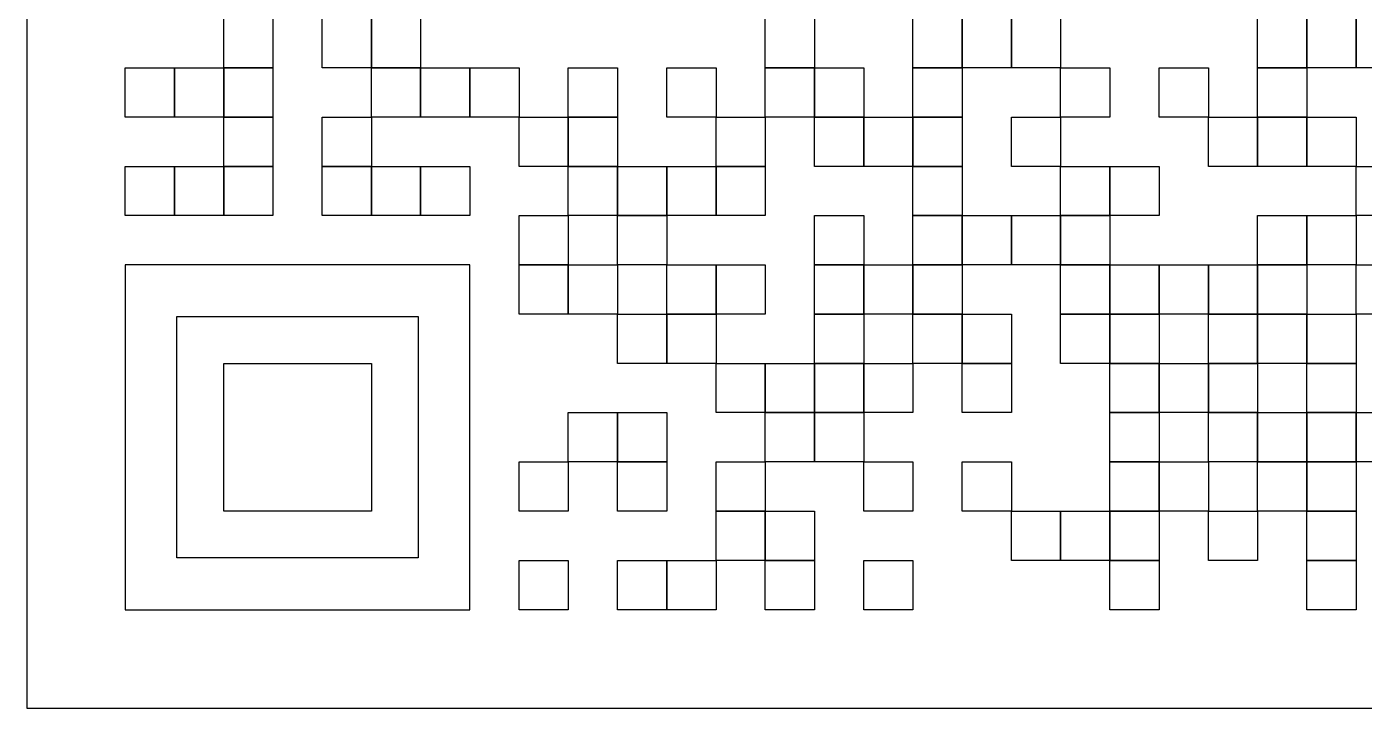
# Model space of a CAD drawing. Extents: x 0 to 304, y 0 to 304.
# Drawn here: x 0 to 201.3, y 0 to 102.5 of the extents above; entities that cross this region are included whole.
import ezdxf

# ---------------------------------------------------------------- set-up
doc = ezdxf.new("R2010")
doc.units = 0
doc.layers.get('0').update_dxf_attribs({"linetype": 'CONTINUOUS'})

msp = doc.modelspace()

# ---------------------------------------------------------------- linework, layer by layer
at = {"color": 7}
for p, q in [((0, 303.742), (0, 0)), ((0, 0), (303.742, 0))]:
    msp.add_line(p, q, dxfattribs=at)
at = {"color": 0}
for p, q in [((29.6333, 96.3083), (29.6333, 103.717)), ((37.0417, 103.717), (37.0417, 96.3083)), ((44.45, 96.3083), (44.45, 103.717)), ((51.8583, 103.717), (51.8583, 96.3083)), ((51.8583, 96.3083), (51.8583, 103.717)), ((59.2667, 103.717), (59.2667, 96.3083)), ((111.125, 96.3083), (111.125, 103.717)), ((118.533, 103.717), (118.533, 96.3083)), ((133.35, 96.3083), (133.35, 103.717)), ((140.758, 103.717), (140.758, 96.3083)), ((140.758, 96.3083), (140.758, 103.717)), ((148.167, 103.717), (148.167, 96.3083)), ((148.167, 96.3083), (148.167, 103.717)), ((155.575, 103.717), (155.575, 96.3083)), ((185.208, 96.3083), (185.208, 103.717)), ((192.617, 103.717), (192.617, 96.3083)), ((192.617, 96.3083), (192.617, 103.717)), ((200.025, 103.717), (200.025, 96.3083)), ((200.025, 96.3083), (200.025, 103.717)), ((14.8167, 96.3083), (22.225, 96.3083)), ((14.8167, 88.9), (14.8167, 96.3083)), ((22.225, 96.3083), (22.225, 88.9)), ((22.225, 96.3083), (29.6333, 96.3083)), ((22.225, 88.9), (22.225, 96.3083)), ((37.0417, 96.3083), (29.6333, 96.3083)), ((29.6333, 96.3083), (29.6333, 88.9)), ((29.6333, 96.3083), (37.0417, 96.3083)), ((29.6333, 88.9), (29.6333, 96.3083)), ((37.0417, 96.3083), (37.0417, 88.9)), ((51.8583, 96.3083), (44.45, 96.3083)), ((59.2667, 96.3083), (51.8583, 96.3083)), ((51.8583, 96.3083), (59.2667, 96.3083)), ((51.8583, 88.9), (51.8583, 96.3083)), ((59.2667, 96.3083), (59.2667, 88.9)), ((59.2667, 96.3083), (66.675, 96.3083)), ((59.2667, 88.9), (59.2667, 96.3083)), ((66.675, 96.3083), (66.675, 88.9)), ((66.675, 96.3083), (74.0833, 96.3083)), ((66.675, 88.9), (66.675, 96.3083)), ((74.0833, 96.3083), (74.0833, 88.9)), ((81.4917, 96.3083), (88.9, 96.3083)), ((81.4917, 88.9), (81.4917, 96.3083)), ((88.9, 96.3083), (88.9, 88.9)), ((96.3083, 96.3083), (103.717, 96.3083)), ((96.3083, 88.9), (96.3083, 96.3083)), ((103.717, 96.3083), (103.717, 88.9)), ((118.533, 96.3083), (111.125, 96.3083)), ((111.125, 96.3083), (118.533, 96.3083)), ((111.125, 88.9), (111.125, 96.3083)), ((118.533, 96.3083), (118.533, 88.9)), ((118.533, 96.3083), (125.942, 96.3083)), ((118.533, 88.9), (118.533, 96.3083)), ((125.942, 96.3083), (125.942, 88.9)), ((140.758, 96.3083), (133.35, 96.3083)), ((133.35, 96.3083), (140.758, 96.3083)), ((133.35, 88.9), (133.35, 96.3083)), ((148.167, 96.3083), (140.758, 96.3083)), ((140.758, 96.3083), (140.758, 88.9)), ((155.575, 96.3083), (148.167, 96.3083)), ((155.575, 96.3083), (162.983, 96.3083)), ((155.575, 88.9), (155.575, 96.3083)), ((162.983, 96.3083), (162.983, 88.9)), ((170.392, 96.3083), (177.8, 96.3083)), ((170.392, 88.9), (170.392, 96.3083)), ((177.8, 96.3083), (177.8, 88.9)), ((192.617, 96.3083), (185.208, 96.3083)), ((185.208, 96.3083), (192.617, 96.3083)), ((185.208, 88.9), (185.208, 96.3083)), ((200.025, 96.3083), (192.617, 96.3083)), ((192.617, 96.3083), (192.617, 88.9)), ((207.433, 96.3083), (200.025, 96.3083)), ((22.225, 88.9), (14.8167, 88.9)), ((29.6333, 88.9), (22.225, 88.9)), ((37.0417, 88.9), (29.6333, 88.9)), ((29.6333, 88.9), (37.0417, 88.9)), ((29.6333, 81.4917), (29.6333, 88.9)), ((37.0417, 88.9), (37.0417, 81.4917)), ((44.45, 88.9), (51.8583, 88.9)), ((44.45, 81.4917), (44.45, 88.9)), ((59.2667, 88.9), (51.8583, 88.9)), ((51.8583, 88.9), (51.8583, 81.4917)), ((66.675, 88.9), (59.2667, 88.9)), ((74.0833, 88.9), (66.675, 88.9)), ((74.0833, 88.9), (81.4917, 88.9)), ((74.0833, 81.4917), (74.0833, 88.9)), ((88.9, 88.9), (81.4917, 88.9)), ((81.4917, 88.9), (81.4917, 81.4917)), ((81.4917, 88.9), (88.9, 88.9)), ((81.4917, 81.4917), (81.4917, 88.9)), ((88.9, 88.9), (88.9, 81.4917)), ((103.717, 88.9), (96.3083, 88.9)), ((103.717, 88.9), (111.125, 88.9)), ((103.717, 81.4917), (103.717, 88.9)), ((118.533, 88.9), (111.125, 88.9)), ((111.125, 88.9), (111.125, 81.4917)), ((125.942, 88.9), (118.533, 88.9)), ((118.533, 88.9), (125.942, 88.9)), ((118.533, 81.4917), (118.533, 88.9)), ((125.942, 88.9), (125.942, 81.4917)), ((125.942, 88.9), (133.35, 88.9)), ((125.942, 81.4917), (125.942, 88.9)), ((140.758, 88.9), (133.35, 88.9)), ((133.35, 88.9), (133.35, 81.4917)), ((133.35, 88.9), (140.758, 88.9)), ((133.35, 81.4917), (133.35, 88.9)), ((140.758, 88.9), (140.758, 81.4917)), ((148.167, 88.9), (155.575, 88.9)), ((148.167, 81.4917), (148.167, 88.9)), ((162.983, 88.9), (155.575, 88.9)), ((155.575, 88.9), (155.575, 81.4917)), ((177.8, 88.9), (170.392, 88.9)), ((177.8, 88.9), (185.208, 88.9)), ((177.8, 81.4917), (177.8, 88.9)), ((192.617, 88.9), (185.208, 88.9)), ((185.208, 88.9), (185.208, 81.4917)), ((185.208, 88.9), (192.617, 88.9)), ((185.208, 81.4917), (185.208, 88.9)), ((192.617, 88.9), (192.617, 81.4917)), ((192.617, 88.9), (200.025, 88.9)), ((192.617, 81.4917), (192.617, 88.9)), ((200.025, 88.9), (200.025, 81.4917)), ((14.8167, 81.4917), (22.225, 81.4917)), ((14.8167, 74.0833), (14.8167, 81.4917)), ((22.225, 81.4917), (22.225, 74.0833)), ((22.225, 81.4917), (29.6333, 81.4917)), ((22.225, 74.0833), (22.225, 81.4917)), ((37.0417, 81.4917), (29.6333, 81.4917)), ((29.6333, 81.4917), (29.6333, 74.0833)), ((29.6333, 81.4917), (37.0417, 81.4917)), ((29.6333, 74.0833), (29.6333, 81.4917)), ((37.0417, 81.4917), (37.0417, 74.0833)), ((51.8583, 81.4917), (44.45, 81.4917)), ((44.45, 81.4917), (51.8583, 81.4917)), ((44.45, 74.0833), (44.45, 81.4917)), ((51.8583, 81.4917), (51.8583, 74.0833)), ((51.8583, 81.4917), (59.2667, 81.4917)), ((51.8583, 74.0833), (51.8583, 81.4917)), ((59.2667, 81.4917), (59.2667, 74.0833)), ((59.2667, 81.4917), (66.675, 81.4917)), ((59.2667, 74.0833), (59.2667, 81.4917)), ((66.675, 81.4917), (66.675, 74.0833)), ((81.4917, 81.4917), (74.0833, 81.4917)), ((88.9, 81.4917), (81.4917, 81.4917)), ((81.4917, 81.4917), (88.9, 81.4917)), ((81.4917, 74.0833), (81.4917, 81.4917)), ((88.9, 81.4917), (88.9, 74.0833)), ((88.9, 81.4917), (96.3083, 81.4917)), ((88.9, 74.0833), (88.9, 81.4917)), ((96.3083, 81.4917), (96.3083, 74.0833)), ((96.3083, 81.4917), (103.717, 81.4917)), ((96.3083, 74.0833), (96.3083, 81.4917)), ((111.125, 81.4917), (103.717, 81.4917)), ((103.717, 81.4917), (103.717, 74.0833)), ((103.717, 81.4917), (111.125, 81.4917)), ((103.717, 74.0833), (103.717, 81.4917)), ((111.125, 81.4917), (111.125, 74.0833)), ((125.942, 81.4917), (118.533, 81.4917)), ((133.35, 81.4917), (125.942, 81.4917)), ((140.758, 81.4917), (133.35, 81.4917)), ((133.35, 81.4917), (140.758, 81.4917)), ((133.35, 74.0833), (133.35, 81.4917)), ((140.758, 81.4917), (140.758, 74.0833)), ((155.575, 81.4917), (148.167, 81.4917)), ((155.575, 81.4917), (162.983, 81.4917)), ((155.575, 74.0833), (155.575, 81.4917)), ((162.983, 81.4917), (162.983, 74.0833)), ((162.983, 81.4917), (170.392, 81.4917)), ((162.983, 74.0833), (162.983, 81.4917)), ((170.392, 81.4917), (170.392, 74.0833)), ((185.208, 81.4917), (177.8, 81.4917)), ((192.617, 81.4917), (185.208, 81.4917)), ((200.025, 81.4917), (192.617, 81.4917)), ((200.025, 81.4917), (207.433, 81.4917)), ((200.025, 74.0833), (200.025, 81.4917)), ((22.225, 74.0833), (14.8167, 74.0833)), ((29.6333, 74.0833), (22.225, 74.0833)), ((37.0417, 74.0833), (29.6333, 74.0833)), ((51.8583, 74.0833), (44.45, 74.0833)), ((59.2667, 74.0833), (51.8583, 74.0833)), ((66.675, 74.0833), (59.2667, 74.0833)), ((74.0833, 74.0833), (81.4917, 74.0833)), ((74.0833, 66.675), (74.0833, 74.0833)), ((88.9, 74.0833), (81.4917, 74.0833)), ((81.4917, 74.0833), (81.4917, 66.675)), ((96.3083, 74.0833), (88.9, 74.0833)), ((88.9, 74.0833), (96.3083, 74.0833)), ((88.9, 66.675), (88.9, 74.0833)), ((103.717, 74.0833), (96.3083, 74.0833)), ((96.3083, 74.0833), (96.3083, 66.675)), ((111.125, 74.0833), (103.717, 74.0833)), ((118.533, 74.0833), (125.942, 74.0833)), ((118.533, 66.675), (118.533, 74.0833)), ((125.942, 74.0833), (125.942, 66.675)), ((140.758, 74.0833), (133.35, 74.0833)), ((133.35, 74.0833), (140.758, 74.0833)), ((133.35, 66.675), (133.35, 74.0833)), ((140.758, 74.0833), (140.758, 66.675)), ((140.758, 74.0833), (148.167, 74.0833)), ((140.758, 66.675), (140.758, 74.0833)), ((148.167, 74.0833), (148.167, 66.675)), ((148.167, 74.0833), (155.575, 74.0833)), ((148.167, 66.675), (148.167, 74.0833)), ((162.983, 74.0833), (155.575, 74.0833)), ((155.575, 74.0833), (155.575, 66.675)), ((155.575, 74.0833), (162.983, 74.0833)), ((155.575, 66.675), (155.575, 74.0833)), ((170.392, 74.0833), (162.983, 74.0833)), ((162.983, 74.0833), (162.983, 66.675)), ((185.208, 74.0833), (192.617, 74.0833)), ((185.208, 66.675), (185.208, 74.0833)), ((192.617, 74.0833), (192.617, 66.675)), ((192.617, 74.0833), (200.025, 74.0833)), ((192.617, 66.675), (192.617, 74.0833)), ((207.433, 74.0833), (200.025, 74.0833)), ((200.025, 74.0833), (200.025, 66.675)), ((58.8959, 66.675), (14.8167, 66.675)), ((14.8167, 66.675), (14.8167, 14.8167)), ((66.675, 66.675), (58.8959, 66.675)), ((66.675, 14.8167), (66.675, 66.675)), ((81.4917, 66.675), (74.0833, 66.675)), ((74.0833, 66.675), (81.4917, 66.675)), ((74.0833, 59.2667), (74.0833, 66.675)), ((81.4917, 66.675), (81.4917, 59.2667)), ((81.4917, 66.675), (88.9, 66.675)), ((81.4917, 59.2667), (81.4917, 66.675)), ((96.3083, 66.675), (88.9, 66.675)), ((88.9, 66.675), (88.9, 59.2667)), ((96.3083, 66.675), (103.717, 66.675)), ((96.3083, 59.2667), (96.3083, 66.675)), ((103.717, 66.675), (103.717, 59.2667)), ((103.717, 66.675), (111.125, 66.675)), ((103.717, 59.2667), (103.717, 66.675)), ((111.125, 66.675), (111.125, 59.2667)), ((125.942, 66.675), (118.533, 66.675)), ((118.533, 66.675), (125.942, 66.675)), ((118.533, 59.2667), (118.533, 66.675)), ((125.942, 66.675), (125.942, 59.2667)), ((125.942, 66.675), (133.35, 66.675)), ((125.942, 59.2667), (125.942, 66.675)), ((140.758, 66.675), (133.35, 66.675)), ((133.35, 66.675), (133.35, 59.2667)), ((133.35, 66.675), (140.758, 66.675)), ((133.35, 59.2667), (133.35, 66.675)), ((148.167, 66.675), (140.758, 66.675)), ((140.758, 66.675), (140.758, 59.2667)), ((155.575, 66.675), (148.167, 66.675)), ((162.983, 66.675), (155.575, 66.675)), ((155.575, 66.675), (162.983, 66.675)), ((155.575, 59.2667), (155.575, 66.675)), ((162.983, 66.675), (162.983, 59.2667)), ((162.983, 66.675), (170.392, 66.675)), ((162.983, 59.2667), (162.983, 66.675)), ((170.392, 66.675), (170.392, 59.2667)), ((170.392, 66.675), (177.8, 66.675)), ((170.392, 59.2667), (170.392, 66.675)), ((177.8, 66.675), (177.8, 59.2667)), ((177.8, 66.675), (185.208, 66.675)), ((177.8, 59.2667), (177.8, 66.675)), ((192.617, 66.675), (185.208, 66.675)), ((185.208, 66.675), (185.208, 59.2667)), ((185.208, 66.675), (192.617, 66.675)), ((185.208, 59.2667), (185.208, 66.675)), ((200.025, 66.675), (192.617, 66.675)), ((192.617, 66.675), (192.617, 59.2667)), ((200.025, 66.675), (207.433, 66.675)), ((200.025, 59.2667), (200.025, 66.675)), ((22.5957, 22.5957), (22.5957, 58.8959)), ((22.5957, 58.8959), (58.8959, 58.8959)), ((58.8959, 58.8959), (58.8959, 22.5957)), ((81.4917, 59.2667), (74.0833, 59.2667)), ((88.9, 59.2667), (81.4917, 59.2667)), ((88.9, 59.2667), (96.3083, 59.2667)), ((88.9, 51.8583), (88.9, 59.2667)), ((103.717, 59.2667), (96.3083, 59.2667)), ((96.3083, 59.2667), (96.3083, 51.8583)), ((96.3083, 59.2667), (103.717, 59.2667)), ((96.3083, 51.8583), (96.3083, 59.2667)), ((111.125, 59.2667), (103.717, 59.2667)), ((103.717, 59.2667), (103.717, 51.8583)), ((125.942, 59.2667), (118.533, 59.2667)), ((118.533, 59.2667), (125.942, 59.2667)), ((118.533, 51.8583), (118.533, 59.2667)), ((133.35, 59.2667), (125.942, 59.2667)), ((125.942, 59.2667), (125.942, 51.8583)), ((140.758, 59.2667), (133.35, 59.2667)), ((133.35, 59.2667), (140.758, 59.2667)), ((133.35, 51.8583), (133.35, 59.2667)), ((140.758, 59.2667), (140.758, 51.8583)), ((140.758, 59.2667), (148.167, 59.2667)), ((140.758, 51.8583), (140.758, 59.2667)), ((148.167, 59.2667), (148.167, 51.8583)), ((162.983, 59.2667), (155.575, 59.2667)), ((155.575, 59.2667), (162.983, 59.2667)), ((155.575, 51.8583), (155.575, 59.2667)), ((170.392, 59.2667), (162.983, 59.2667)), ((162.983, 59.2667), (162.983, 51.8583)), ((162.983, 59.2667), (170.392, 59.2667)), ((162.983, 51.8583), (162.983, 59.2667)), ((177.8, 59.2667), (170.392, 59.2667)), ((170.392, 59.2667), (170.392, 51.8583)), ((185.208, 59.2667), (177.8, 59.2667)), ((177.8, 59.2667), (185.208, 59.2667)), ((177.8, 51.8583), (177.8, 59.2667)), ((192.617, 59.2667), (185.208, 59.2667)), ((185.208, 59.2667), (185.208, 51.8583)), ((185.208, 59.2667), (192.617, 59.2667)), ((185.208, 51.8583), (185.208, 59.2667)), ((192.617, 59.2667), (192.617, 51.8583)), ((192.617, 59.2667), (200.025, 59.2667)), ((192.617, 51.8583), (192.617, 59.2667)), ((207.433, 59.2667), (200.025, 59.2667)), ((200.025, 59.2667), (200.025, 51.8583)), ((29.6333, 51.8583), (51.8583, 51.8583)), ((29.6333, 29.6333), (29.6333, 51.8583)), ((51.8583, 51.8583), (51.8583, 29.6333)), ((96.3083, 51.8583), (88.9, 51.8583)), ((103.717, 51.8583), (96.3083, 51.8583)), ((103.717, 51.8583), (111.125, 51.8583)), ((103.717, 44.45), (103.717, 51.8583)), ((111.125, 51.8583), (111.125, 44.45)), ((111.125, 51.8583), (118.533, 51.8583)), ((111.125, 44.45), (111.125, 51.8583)), ((125.942, 51.8583), (118.533, 51.8583)), ((118.533, 51.8583), (118.533, 44.45)), ((118.533, 51.8583), (125.942, 51.8583)), ((118.533, 44.45), (118.533, 51.8583)), ((125.942, 51.8583), (125.942, 44.45)), ((125.942, 51.8583), (133.35, 51.8583)), ((125.942, 44.45), (125.942, 51.8583)), ((140.758, 51.8583), (133.35, 51.8583)), ((133.35, 51.8583), (133.35, 44.45)), ((148.167, 51.8583), (140.758, 51.8583)), ((140.758, 51.8583), (148.167, 51.8583)), ((140.758, 44.45), (140.758, 51.8583)), ((148.167, 51.8583), (148.167, 44.45)), ((162.983, 51.8583), (155.575, 51.8583)), ((170.392, 51.8583), (162.983, 51.8583)), ((162.983, 51.8583), (170.392, 51.8583)), ((162.983, 44.45), (162.983, 51.8583)), ((170.392, 51.8583), (170.392, 44.45)), ((170.392, 51.8583), (177.8, 51.8583)), ((170.392, 44.45), (170.392, 51.8583)), ((185.208, 51.8583), (177.8, 51.8583)), ((177.8, 51.8583), (177.8, 44.45)), ((177.8, 51.8583), (185.208, 51.8583)), ((177.8, 44.45), (177.8, 51.8583)), ((192.617, 51.8583), (185.208, 51.8583)), ((185.208, 51.8583), (185.208, 44.45)), ((200.025, 51.8583), (192.617, 51.8583)), ((192.617, 51.8583), (200.025, 51.8583)), ((192.617, 44.45), (192.617, 51.8583)), ((200.025, 51.8583), (200.025, 44.45)), ((81.4917, 44.45), (88.9, 44.45)), ((81.4917, 37.0417), (81.4917, 44.45)), ((88.9, 44.45), (88.9, 37.0417)), ((88.9, 44.45), (96.3083, 44.45)), ((88.9, 37.0417), (88.9, 44.45)), ((96.3083, 44.45), (96.3083, 37.0417)), ((111.125, 44.45), (103.717, 44.45)), ((118.533, 44.45), (111.125, 44.45)), ((111.125, 44.45), (118.533, 44.45)), ((111.125, 37.0417), (111.125, 44.45)), ((125.942, 44.45), (118.533, 44.45)), ((118.533, 44.45), (118.533, 37.0417)), ((118.533, 44.45), (125.942, 44.45)), ((118.533, 37.0417), (118.533, 44.45)), ((133.35, 44.45), (125.942, 44.45)), ((125.942, 44.45), (125.942, 37.0417)), ((148.167, 44.45), (140.758, 44.45)), ((170.392, 44.45), (162.983, 44.45)), ((162.983, 44.45), (170.392, 44.45)), ((162.983, 37.0417), (162.983, 44.45)), ((177.8, 44.45), (170.392, 44.45)), ((170.392, 44.45), (170.392, 37.0417)), ((185.208, 44.45), (177.8, 44.45)), ((177.8, 44.45), (185.208, 44.45)), ((177.8, 37.0417), (177.8, 44.45)), ((185.208, 44.45), (185.208, 37.0417)), ((185.208, 44.45), (192.617, 44.45)), ((185.208, 37.0417), (185.208, 44.45)), ((200.025, 44.45), (192.617, 44.45)), ((192.617, 44.45), (192.617, 37.0417)), ((192.617, 44.45), (200.025, 44.45)), ((192.617, 37.0417), (192.617, 44.45)), ((200.025, 44.45), (200.025, 37.0417)), ((200.025, 44.45), (207.433, 44.45)), ((200.025, 37.0417), (200.025, 44.45)), ((74.0833, 37.0417), (81.4917, 37.0417)), ((74.0833, 29.6333), (74.0833, 37.0417)), ((88.9, 37.0417), (81.4917, 37.0417)), ((81.4917, 37.0417), (81.4917, 29.6333)), ((96.3083, 37.0417), (88.9, 37.0417)), ((88.9, 37.0417), (96.3083, 37.0417)), ((88.9, 29.6333), (88.9, 37.0417)), ((96.3083, 37.0417), (96.3083, 29.6333)), ((103.717, 37.0417), (111.125, 37.0417)), ((103.717, 29.6333), (103.717, 37.0417)), ((118.533, 37.0417), (111.125, 37.0417)), ((111.125, 37.0417), (111.125, 29.6333)), ((125.942, 37.0417), (118.533, 37.0417)), ((125.942, 37.0417), (133.35, 37.0417)), ((125.942, 29.6333), (125.942, 37.0417)), ((133.35, 37.0417), (133.35, 29.6333)), ((140.758, 37.0417), (148.167, 37.0417)), ((140.758, 29.6333), (140.758, 37.0417)), ((148.167, 37.0417), (148.167, 29.6333)), ((170.392, 37.0417), (162.983, 37.0417)), ((162.983, 37.0417), (170.392, 37.0417)), ((162.983, 29.6333), (162.983, 37.0417)), ((170.392, 37.0417), (170.392, 29.6333)), ((170.392, 37.0417), (177.8, 37.0417)), ((170.392, 29.6333), (170.392, 37.0417)), ((185.208, 37.0417), (177.8, 37.0417)), ((177.8, 37.0417), (177.8, 29.6333)), ((192.617, 37.0417), (185.208, 37.0417)), ((185.208, 37.0417), (192.617, 37.0417)), ((185.208, 29.6333), (185.208, 37.0417)), ((200.025, 37.0417), (192.617, 37.0417)), ((192.617, 37.0417), (192.617, 29.6333)), ((192.617, 37.0417), (200.025, 37.0417)), ((192.617, 29.6333), (192.617, 37.0417)), ((207.433, 37.0417), (200.025, 37.0417)), ((200.025, 37.0417), (200.025, 29.6333)), ((51.8583, 29.6333), (29.6333, 29.6333)), ((81.4917, 29.6333), (74.0833, 29.6333)), ((96.3083, 29.6333), (88.9, 29.6333)), ((111.125, 29.6333), (103.717, 29.6333)), ((103.717, 29.6333), (111.125, 29.6333)), ((103.717, 22.225), (103.717, 29.6333)), ((111.125, 29.6333), (111.125, 22.225)), ((111.125, 29.6333), (118.533, 29.6333)), ((111.125, 22.225), (111.125, 29.6333)), ((118.533, 29.6333), (118.533, 22.225)), ((133.35, 29.6333), (125.942, 29.6333)), ((148.167, 29.6333), (140.758, 29.6333)), ((148.167, 29.6333), (155.575, 29.6333)), ((148.167, 22.225), (148.167, 29.6333)), ((155.575, 29.6333), (155.575, 22.225)), ((155.575, 29.6333), (162.983, 29.6333)), ((155.575, 22.225), (155.575, 29.6333)), ((170.392, 29.6333), (162.983, 29.6333)), ((162.983, 29.6333), (162.983, 22.225)), ((162.983, 29.6333), (170.392, 29.6333)), ((162.983, 22.225), (162.983, 29.6333)), ((177.8, 29.6333), (170.392, 29.6333)), ((170.392, 29.6333), (170.392, 22.225)), ((177.8, 29.6333), (185.208, 29.6333)), ((177.8, 22.225), (177.8, 29.6333)), ((192.617, 29.6333), (185.208, 29.6333)), ((185.208, 29.6333), (185.208, 22.225)), ((200.025, 29.6333), (192.617, 29.6333)), ((192.617, 29.6333), (200.025, 29.6333)), ((192.617, 22.225), (192.617, 29.6333)), ((200.025, 29.6333), (200.025, 22.225)), ((58.8959, 22.5957), (22.5957, 22.5957)), ((74.0833, 22.225), (81.4917, 22.225)), ((74.0833, 14.8167), (74.0833, 22.225)), ((81.4917, 22.225), (81.4917, 14.8167)), ((88.9, 22.225), (96.3083, 22.225)), ((88.9, 14.8167), (88.9, 22.225)), ((96.3083, 22.225), (96.3083, 14.8167)), ((96.3083, 22.225), (103.717, 22.225)), ((96.3083, 14.8167), (96.3083, 22.225)), ((111.125, 22.225), (103.717, 22.225)), ((103.717, 22.225), (103.717, 14.8167)), ((118.533, 22.225), (111.125, 22.225)), ((111.125, 22.225), (118.533, 22.225)), ((111.125, 14.8167), (111.125, 22.225)), ((118.533, 22.225), (118.533, 14.8167)), ((125.942, 22.225), (133.35, 22.225)), ((125.942, 14.8167), (125.942, 22.225)), ((133.35, 22.225), (133.35, 14.8167)), ((155.575, 22.225), (148.167, 22.225)), ((162.983, 22.225), (155.575, 22.225)), ((170.392, 22.225), (162.983, 22.225)), ((162.983, 22.225), (170.392, 22.225)), ((162.983, 14.8167), (162.983, 22.225)), ((170.392, 22.225), (170.392, 14.8167)), ((185.208, 22.225), (177.8, 22.225)), ((200.025, 22.225), (192.617, 22.225)), ((192.617, 22.225), (200.025, 22.225)), ((192.617, 14.8167), (192.617, 22.225)), ((200.025, 22.225), (200.025, 14.8167)), ((14.8167, 14.8167), (66.675, 14.8167)), ((81.4917, 14.8167), (74.0833, 14.8167)), ((96.3083, 14.8167), (88.9, 14.8167)), ((103.717, 14.8167), (96.3083, 14.8167)), ((118.533, 14.8167), (111.125, 14.8167)), ((133.35, 14.8167), (125.942, 14.8167)), ((170.392, 14.8167), (162.983, 14.8167)), ((200.025, 14.8167), (192.617, 14.8167))]:
    msp.add_line(p, q, dxfattribs=at)

doc.saveas('drawing.dxf')
